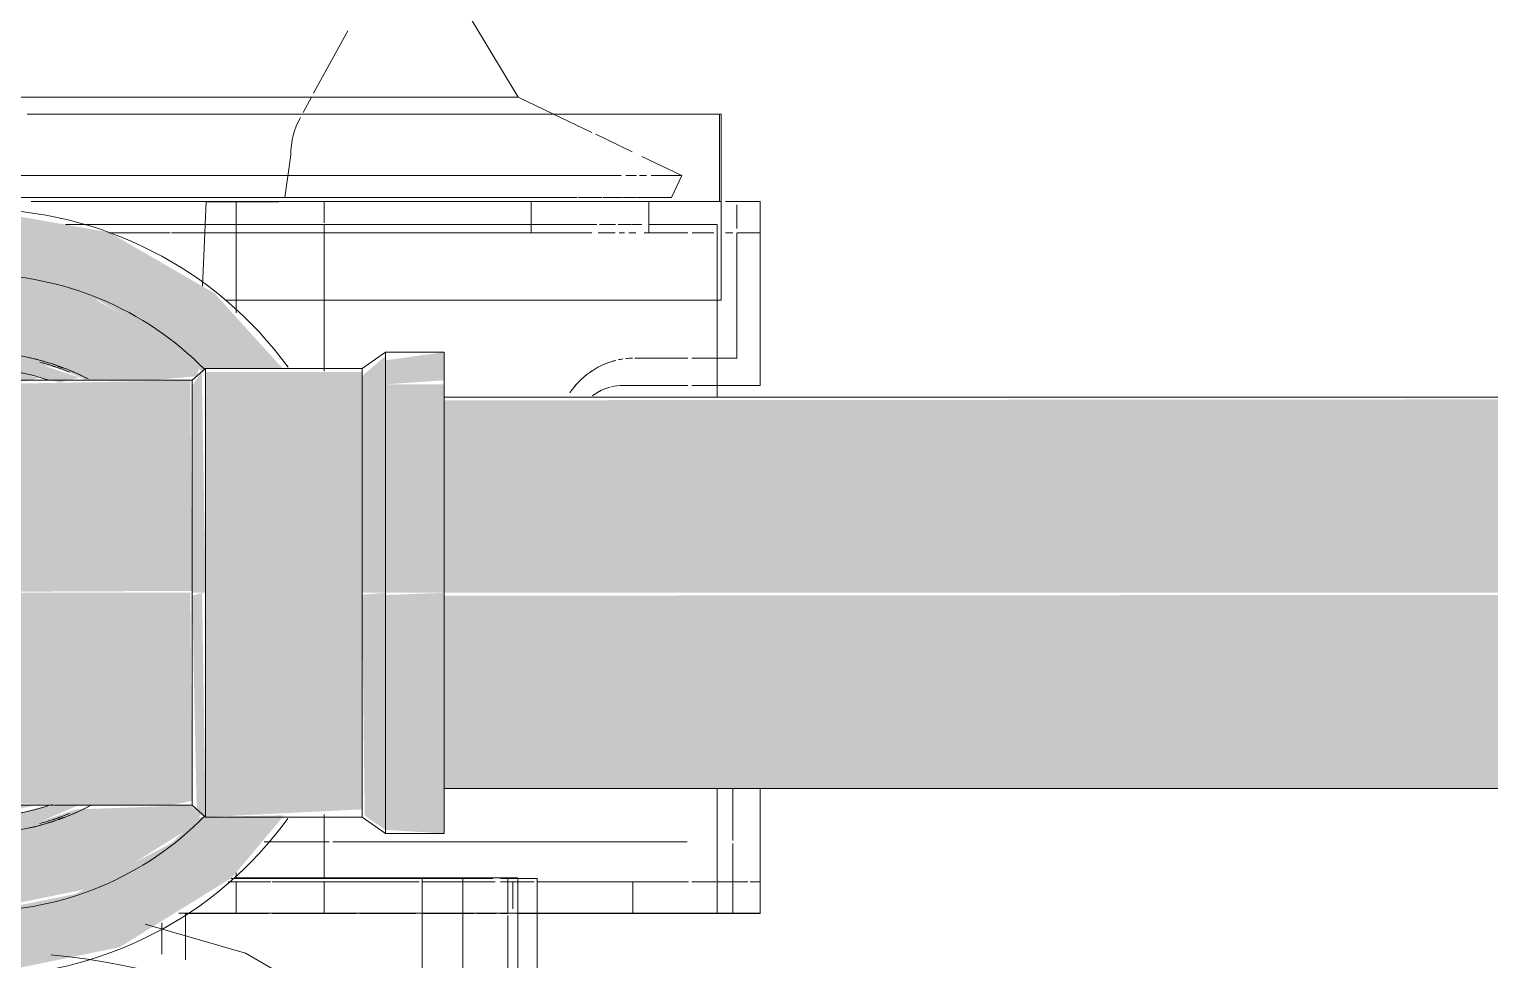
# Model space of a CAD drawing. Header units: metres. Extents: x 147 to 427, y -16 to 162.
# Drawn here: x 149.5493 to 149.736, y 96.1951 to 96.314 of the extents above; entities that cross this region are included whole.
import ezdxf

# ---------------------------------------------------------------- set-up
doc = ezdxf.new("R2010")
doc.units = ezdxf.units.M
doc.layers.add('P-PIPE', color=7, linetype='Continuous', lineweight=5)
doc.layers.add('P-SANR-FIXT', color=7, linetype='Continuous', lineweight=5)

# ---------------------------------------------------------------- blocks, each defined once
blk = doc.blocks.new('Bomba Jacuzzi1 - 15B-T 1_1_2CV TRIF_220_380V _1 1_2CV_-V8-RESERVATÓRIOS TÉRREO')
at = {"layer": 'P-SANR-FIXT', "color": 7, "lineweight": 15, "true_color": 0xefefef}
for p, q in [((0.193312, -0.05785088487178825), (0.193312, 2.074700700539046e-16)), ((0.19, -0.006787279140264715), (0.19, -0.03299999999999957)), ((0.187056, -0.0244583997621877), (0.187056, -0.01119028572188834)), ((0.09638177354722938, -0.02350777796815307), (0.09381987297550762, -0.02350777796815307)), ((0.187056, -0.04311341076191472), (0.187056, -0.02480612943986336)), ((0.1791702238414846, -0.02868800184860179), (0.1859999999999999, -0.02898998229861059)), ((0.189947, -0.02916449999999947), (0.1870559999999993, -0.02903667363194388)), ((0.189947, -0.03301656249999935), (0.189947, -0.02916449999999947)), ((0.1035, -0.03237940042714486), (0.1035, -0.03758790972181499)), ((0.1035, -0.03237940042714342), (0.1035, -0.03758790972181468)), ((0.1757578826363478, -0.03299999999999943), (0.1774000000000004, -0.03299999999999943)), ((0.1860000000000002, -0.03299999999999945), (0.1774000000000004, -0.03299999999999945)), ((0.1870559999999996, -0.03299999999999943), (0.1899470000000003, -0.03299999999999943)), ((0.189947, -0.03301656249999936), (0.189947, -0.0384683523831487)), ((0.19, -0.04424999999999945), (0.19, -0.03299999999999945)), ((0.1035, -0.03759776236753194), (0.1035, -0.04878051525615482)), ((0.1035, -0.03759776236753162), (0.1035, -0.04878051525615461)), ((0.195947, -0.03999999999999948), (0.1904887173960799, -0.03923993414740361)), ((0.111679287827235, -0.04424999999999944), (0.1081839999999994, -0.04424999999999944)), ((0.1774000000000005, -0.04424999999999944), (0.1683207121727968, -0.04424999999999944)), ((0.1774000000000005, -0.04424999999999945), (0.1860000000000002, -0.04424999999999945)), ((0.187056, -0.0472499999999995), (0.187056, -0.04345727160070653)), ((0.19, -0.04424999999999944), (0.1872843440200845, -0.04424999999999944)), ((0.19, -0.04424999999999971), (0.19, -0.07654695548751668)), ((0.19, -0.07654695548751674), (0.19, -0.04424999999999971)), ((0.187056, -0.06681599253092776), (0.187056, -0.0472499999999995)), ((0.1035, -0.04879036790187175), (0.1035, -0.05626244449517959)), ((0.1035, -0.04879036790187155), (0.1035, -0.05626244449517945)), ((0.0990560000000001, -0.05679999999999957), (0.08090784562282818, -0.05679999999999957)), ((0.1035, -0.05626902782257497), (0.1035, -0.06199999999999965)), ((0.1035, -0.05626902782257483), (0.1035, -0.06199999999999958)), ((0.193312, -0.08028658580405398), (0.193312, -0.05785088487178825)), ((0.09905600000000002, -0.06375747385406358), (0.09905600000000002, -0.06233510092635776)), ((0.103056, -0.06233510092635736), (0.103056, -0.06401298142871656)), ((0.1035, -0.06199999999999965), (0.1035, -0.06374110441588385)), ((0.09905600000000002, -0.06644377219858456), (0.09905600000000002, -0.06404765688454316)), ((0.103056, -0.06404765688454275), (0.103056, -0.0661288266761363)), ((0.1035, -0.06374768774327924), (0.1035, -0.06583322548561109)), ((0.09905600000000002, -0.0677866539209912), (0.09905600000000002, -0.06695714464960532)), ((0.103056, -0.06695714464960491), (0.103056, -0.0677866539209908)), ((0.1035, -0.06682159082212885), (0.1035, -0.06772499999999959)), ((0.187056, -0.07483446411561062), (0.187056, -0.06682159082212952)), ((0.09902800000000002, -0.07146999999999981), (0.09902800000000002, -0.06889430646286204)), ((0.09905600000000014, -0.06772499999999959), (0.1035, -0.06772499999999959)), ((0.09905600000000002, -0.06889495375486498), (0.09905600000000002, -0.07146999999999983)), ((0.103056, -0.07111734185893957), (0.103056, -0.06898742404107511)), ((0.19, -0.07683985805350868), (0.19, -0.07897308886359611)), ((0.19, -0.07897308886359612), (0.19, -0.07683985805350872)), ((0.19, -0.07926821777747817), (0.19, -0.08114800532785303)), ((0.19, -0.08114800532785309), (0.19, -0.07926821777747818)), ((0.19, -0.08144514391259773), (0.19, -0.0829277196770812)), ((0.19, -0.08292771967708122), (0.19, -0.08144514391259777)), ((0.193312, -0.08221741240355071), (0.193312, -0.0808368324422795)), ((0.1665000000000001, -0.09073599999999916), (0.1665000000000001, -0.08249999999999949)), ((0.1665000000000001, -0.09073599999999915), (0.1665000000000001, -0.08249999999999945)), ((0.17, -0.08398099999999943), (0.17, -0.09073599999999932)), ((0.19, -0.08322628676222436), (0.19, -0.08419441012987317)), ((0.19, -0.08419441012987319), (0.19, -0.08322628676222439)), ((0.19, -0.08516287516520302), (0.19, -0.09479199999999986)), ((0.19, -0.09479199999999989), (0.19, -0.08516287516520303)), ((0.186, -0.09131863069730459), (0.186, -0.09407259980482949))]:
    blk.add_line(p, q, dxfattribs=at)
at = {"layer": 'P-SANR-FIXT', "color": 254, "lineweight": 15, "true_color": 0xd3d3d3}
for p, q in [((0.193312, -0.03078181289930999), (0.193312, 1.785238623597251e-16)), ((0.19048871739608, -0.07659579989073192), (0.19048871739608, -0.0002805628711999219)), ((0.19, -0.0765469554875169), (0.19, -0.006787279140264504)), ((0.187056, -0.06682159082212852), (0.187056, -0.01119028572188866)), ((0.09397003457816865, -0.03419984044532798), (0.09766716057630352, -0.02136440426772598)), ((0.193312, -0.08221741240355074), (0.193312, -0.03078181289930999)), ((0.1036, -0.06899999999999967), (0.1036, -0.03301832598332339)), ((0.07660760340084614, -0.06427497324175813), (0.09396924395872303, -0.0342020127350555)), ((0.108184, -0.04491403440339053), (0.108184, -0.0366026666294171)), ((0.108184, -0.04491403440339085), (0.108184, -0.0366026666294174)), ((0.2038260919233477, -0.04291029947048226), (0.2118003561001532, -0.04726891260466683)), ((0.108184, -0.09067438060126382), (0.108184, -0.04536799999999949)), ((0.108184, -0.09067438060126382), (0.108184, -0.04536799999999977)), ((0.1035, -0.05553253618264823), (0.1035, -0.0619999999999997)), ((0.07790562436327063, -0.0619999999999997), (0.09905600000000014, -0.0619999999999997)), ((0.1035, -0.0619999999999997), (0.09905600000000014, -0.0619999999999997)), ((0.1035, -0.06682159082212882), (0.1035, -0.07146999999999966)), ((0.187056, -0.07913301540384857), (0.187056, -0.06682159082212852)), ((0.09905600000009525, -0.06900000000015649), (0.1036000000000945, -0.06900000000015649)), ((0.1870559999999995, -0.0707145816875006), (0.19, -0.0707145816875006)), ((0.06895768093876672, -0.07146999999999966), (0.09905600000000013, -0.07146999999999966)), ((0.09905600000000002, -0.08369963825267952), (0.09905600000000002, -0.0714699999999992)), ((0.1035, -0.07146999999999966), (0.09905600000000013, -0.07146999999999966)), ((0.09905600000000002, -0.0720112049235048), (0.09905600000000002, -0.09449999999999967)), ((0.103056, -0.0714699999999992), (0.103056, -0.08369963825267952)), ((0.1988258437275064, -0.07846393615366565), (0.2011700000000931, -0.07355949240015984)), ((0.20117, -0.07654695548751655), (0.20117, -0.07326661626256777)), ((0.20117, -0.0848642184391454), (0.20117, -0.07654695548751655)), ((0.19, -0.0768479507755669), (0.19, -0.0789730888635958)), ((0.19048871739608, -0.07979856860284476), (0.19048871739608, -0.07677364354495189)), ((0.187056, -0.08108558649565119), (0.187056, -0.07964005606697568)), ((0.19, -0.07928636311609757), (0.19, -0.08114800532785342)), ((0.19048871739608, -0.08237286733871463), (0.19048871739608, -0.0799199794969979)), ((0.1963482225452755, -0.08364761519113009), (0.1985824861564875, -0.07897308886375243)), ((0.187056, -0.08308153336793789), (0.187056, -0.08183940065762921)), ((0.19, -0.08147618540598668), (0.19, -0.08292771967708111)), ((0.09905600000000002, -0.09450000000000015), (0.09905600000000002, -0.08369963825267952)), ((0.09905600000000002, -0.08369963825267952), (0.103056, -0.08369963825267952)), ((0.103056, -0.08369963825267952), (0.103056, -0.09085087286037703)), ((0.187056, -0.08475203711634158), (0.187056, -0.08359567183456011)), ((0.19, -0.08327621310316581), (0.19, -0.08419441012987335)), ((0.19048871739608, -0.08416152724917063), (0.19048871739608, -0.08245717073905323)), ((0.193312, -0.08420490329095244), (0.193312, -0.08283599002303679)), ((0.1870560000000002, -0.08577184031214673), (0.19, -0.08577184031214673)), ((0.187056, -0.09444295067459776), (0.187056, -0.08584065742637088)), ((0.19, -0.09407259980482928), (0.19, -0.08516287516520271)), ((0.19048871739608, -0.08525652148082838), (0.19048871739608, -0.0842125548902366)), ((0.19048871739608, -0.0886505675346927), (0.19048871739608, -0.08528008312652863)), ((0.193312, -0.08544666247607384), (0.193312, -0.08458821727517181)), ((0.1933120000000941, -0.09000000000015605), (0.1957667278276702, -0.08486421843930297)), ((0.20117, -0.09479199999999968), (0.20117, -0.0848642184391454)), ((0.193312, -0.0899999999999997), (0.193312, -0.08604433826684955)), ((0.1904887173961742, -0.08865056753485033), (0.1933120000000941, -0.09000000000015605)), ((0.103056, -0.09127999058431761), (0.103056, -0.09435363593565128)), ((0.1665, -0.09127999058431646), (0.1665, -0.09450000000000008)), ((0.09902800000000002, -0.09450000000000014), (0.09902800000000002, -0.0964391171349997)), ((0.1665, -0.09450000000000008), (0.1665, -0.09999999999999948)), ((0.17, -0.09699999999999945), (0.17, -0.09450000000000022)), ((0.19, -0.094953276888535), (0.19, -0.09407259980482889)), ((0.20117, -0.09499999999999967), (0.20117, -0.09479199999999971)), ((0.09905600000000002, -0.0999999999999995), (0.09905600000000002, -0.09643911713499927)), ((0.103056, -0.09643911713499927), (0.103056, -0.09842124705289794)), ((0.107957832894933, -0.09649999999999946), (0.1030560000000007, -0.09649999999999946)), ((0.1150000000000213, -0.09649999999999946), (0.1083629360030795, -0.09649999999999946)), ((0.1859714285714286, -0.09699999999999945), (0.17, -0.09699999999999945)), ((0.186, -0.0965208057178035), (0.186, -0.09557632272531037)), ((0.186, -0.0990330779812126), (0.186, -0.09702127659574397)), ((0.19, -0.09557632272531037), (0.19, -0.0990330779812126)), ((0.103056, -0.09870594066676337), (0.103056, -0.0999999999999995)), ((0.09902800000000002, -0.09999999999999948), (0.1150000000000216, -0.09999999999999948)), ((0.09905600000000002, -0.0999999999999995), (0.103056, -0.0999999999999995)), ((0.1665, -0.09999999999999948), (0.19, -0.09999999999999948)), ((0.19, -0.09999999999999948), (0.19, -0.09903307798121329))]:
    blk.add_line(p, q, dxfattribs=at)
at = {"layer": 'P-SANR-FIXT', "color": 254, "lineweight": 15, "true_color": 0xe9e9e9}
for p, q in [((0.203312, -0.01347644926422985), (0.203312, 2.379059794325298e-16)), ((0.19, -0.006787279140264847), (0.19, -0.07654695548751655)), ((0.19, -0.07654695548751672), (0.19, -0.006787279140264715)), ((0.19, -0.01236329396386111), (0.19, -0.006788710531424267)), ((0.20117, -0.02736609214856388), (0.20117, -0.006283051487931198)), ((0.187056, -0.01118805858353264), (0.187056, -0.02450403248063366)), ((0.19, -0.0764959149721657), (0.19, -0.01236329396386114)), ((0.203312, -0.0264350061409154), (0.203312, -0.01367185761901157)), ((0.0978402083417565, -0.02350777796815307), (0.09638177354722938, -0.02350777796815307)), ((0.187056, -0.0248506366348159), (0.187056, -0.04303833509159707)), ((0.0931151000000948, -0.02652500000015748), (0.09573103247285127, -0.02652500000015748)), ((0.20117, -0.06478713120802426), (0.20117, -0.02740754221660856)), ((0.203312, -0.03831578554131668), (0.203312, -0.02686876797817657)), ((0.1870559999999993, -0.02903667363194389), (0.189947, -0.02916449999999948)), ((0.189947, -0.02916449999999948), (0.189947, -0.03301656249999936)), ((0.1774, -0.03162159288927972), (0.1774, -0.04724999999999987)), ((0.1035, -0.03237940042714389), (0.1035, -0.03758790972181506)), ((0.1035, -0.03237940042714342), (0.1035, -0.03758790972181468)), ((0.1036000000000001, -0.03299999999999943), (0.1042397064390503, -0.03299999999999943)), ((0.1774000000000004, -0.03299999999999945), (0.1757578826363478, -0.03299999999999945)), ((0.19, -0.03299999999999945), (0.1870559999999996, -0.03299999999999945)), ((0.1035, -0.03759776236753201), (0.1035, -0.04878051525615488)), ((0.1035, -0.03759776236753162), (0.1035, -0.04878051525615461)), ((0.203312, -0.04840587199158566), (0.203312, -0.03837768055652832)), ((0.1904887173960799, -0.03923993414740362), (0.195947, -0.03999999999999949)), ((0.2033120000000005, -0.04262930453984059), (0.2013689602312542, -0.04156726816024159)), ((0.1081839999999994, -0.04424999999999944), (0.1035999999999991, -0.04424999999999944)), ((0.1081839999999994, -0.04424999999999945), (0.111679287827235, -0.04424999999999945)), ((0.1683207121727968, -0.04424999999999945), (0.1774000000000005, -0.04424999999999945)), ((0.187056, -0.04337848578868428), (0.187056, -0.06717737475632575)), ((0.1872843440200844, -0.04424999999999945), (0.19, -0.04424999999999945)), ((0.1774, -0.04766863833690796), (0.1774, -0.0764959149721657)), ((0.1035, -0.04879036790187181), (0.1035, -0.05626244449517964)), ((0.1035, -0.04879036790187155), (0.1035, -0.05626244449517945)), ((0.203312, -0.06108750933967375), (0.203312, -0.04884552223080402)), ((0.1035, -0.05626902782257483), (0.1035, -0.06199999999999958)), ((0.1035, -0.06199999999999965), (0.1035, -0.06374110441588385)), ((0.1035, -0.06199999999999958), (0.1035, -0.0637411044158838)), ((0.1035, -0.06374768774327924), (0.1035, -0.06583322548561109)), ((0.1035, -0.06374768774327919), (0.1035, -0.06583322548561107)), ((0.1035, -0.06682159082212885), (0.1035, -0.06772499999999959)), ((0.187056, -0.06718430980353182), (0.187056, -0.07309828458152247)), ((0.07304052671468676, -0.06772499999999959), (0.09878500888991651, -0.06772499999999959)), ((0.09902800000000002, -0.06889430646286207), (0.09902800000000002, -0.07146999999999981)), ((0.1035, -0.06772499999999959), (0.09905600000000013, -0.06772499999999959)), ((0.09961802140681011, -0.06838664109389055), (0.103056, -0.06838664109389055)), ((0.103056, -0.0677866539209908), (0.103056, -0.06838664109389059)), ((0.103056, -0.06838664109389055), (0.103056, -0.06898742404107436)), ((0.09905600000000002, -0.06919262795413282), (0.09905600000000002, -0.0720112049235048)), ((0.09902800000000002, -0.09450000000000013), (0.09902800000000002, -0.07146999999999981)), ((0.09905600000000002, -0.07146999999999983), (0.09905600000000002, -0.09450000000000015)), ((0.103056, -0.09085087286037709), (0.103056, -0.07146999999999985)), ((0.186, -0.07849730992859896), (0.186, -0.07249429790308855)), ((0.187056, -0.0790237475428068), (0.187056, -0.07483446411561062)), ((0.1774, -0.07684868504107976), (0.1774, -0.07859201798088991)), ((0.19, -0.07897308886359611), (0.19, -0.07683985805350871)), ((0.19, -0.07684795077556641), (0.19, -0.07897308886359537)), ((0.19, -0.07896588260215079), (0.19, -0.07684868504107983)), ((0.1774, -0.07972462649663827), (0.1774, -0.0811861910919691)), ((0.186, -0.08144514391259783), (0.186, -0.07926821777747825)), ((0.187056, -0.08108558649565105), (0.187056, -0.07964005606697563)), ((0.19, -0.08114800532785307), (0.19, -0.07926821777747818)), ((0.19, -0.07928636311609716), (0.19, -0.08114800532785303)), ((0.19, -0.08115099244259782), (0.19, -0.0792864911353955)), ((0.1774, -0.08189263930685176), (0.1774, -0.08289146375357219)), ((0.186, -0.08266084458774006), (0.186, -0.08195268773674994)), ((0.187056, -0.08308153336793773), (0.187056, -0.08183940065762904)), ((0.19, -0.08292771967708122), (0.19, -0.08144514391259777)), ((0.19, -0.08293771713906394), (0.19, -0.08147281628265766)), ((0.19, -0.0814761854059863), (0.19, -0.08292771967708079)), ((0.1665000000000001, -0.08249999999999946), (0.1665000000000001, -0.09073599999999916)), ((0.17, -0.09073599999999933), (0.17, -0.08398099999999944)), ((0.1774, -0.08326626054746182), (0.1774, -0.08430079112551644)), ((0.186, -0.08409123779824115), (0.186, -0.08322628676222439)), ((0.187056, -0.08475203711634142), (0.187056, -0.08359567183455993)), ((0.19, -0.08419441012987318), (0.19, -0.08322628676222438)), ((0.19, -0.08421656766600817), (0.19, -0.08326626054746186)), ((0.19, -0.08327621310316549), (0.19, -0.08419441012987307)), ((0.193312, -0.08420490329095244), (0.193312, -0.08283599002303677)), ((0.1774, -0.08516287516520314), (0.1774, -0.08764424577416495)), ((0.186, -0.08577184031214673), (0.186, -0.08516287516520299)), ((0.186, -0.08764424577416477), (0.186, -0.08577184031214673)), ((0.186, -0.08577184031214673), (0.1870560000000002, -0.08577184031214673)), ((0.187056, -0.09090065013986885), (0.187056, -0.08584065742637073)), ((0.19, -0.09479199999999988), (0.19, -0.08516287516520303)), ((0.193312, -0.08544666247607383), (0.193312, -0.0845882172751718)), ((0.186, -0.09073599999999929), (0.186, -0.08768564059694739)), ((0.193312, -0.08863269777109843), (0.193312, -0.08604433826684953)), ((0.1774, -0.08802275752490839), (0.1774, -0.09073599999999947)), ((0.103056, -0.09435363593565131), (0.103056, -0.09127999058431766)), ((0.1665, -0.09450000000000007), (0.1665, -0.09127999058431643)), ((0.1665, -0.09450000000000007), (0.1665, -0.09127999058431642)), ((0.17, -0.09127999058431659), (0.17, -0.09450000000000021)), ((0.09902800000000002, -0.09999999999999945), (0.09902800000000002, -0.0964999999999995)), ((0.09902800000000002, -0.09999999999999946), (0.09902800000000002, -0.09649999999999945)), ((0.09905599999999987, -0.09649999999999945), (0.1030560000000007, -0.09649999999999945)), ((0.186, -0.09702127659574396), (0.186, -0.0999999999999995)), ((0.1865509255802689, -0.09699999999999943), (0.1895716144611314, -0.09699999999999943)), ((0.19, -0.09699999999999935), (0.19, -0.09999999999999945)), ((0.19, -0.0999999999999995), (0.19, -0.0969999999999994)), ((0.19, -0.09699999999999943), (0.19, -0.09999999999999946)), ((0.1030560000000007, -0.09999999999999945), (0.09905599999999987, -0.09999999999999945)), ((0.1030560000000007, -0.09999999999999946), (0.09905599999999987, -0.09999999999999946)), ((0.19, -0.09999999999999946), (0.1860000000000002, -0.09999999999999946))]:
    blk.add_line(p, q, dxfattribs=at)
at = {"layer": 'P-SANR-FIXT', "color": 9, "lineweight": 15, "true_color": 0xc0c0c0}
for p, q in [((0.203312, -0.06907799999999967), (0.203312, 2.156888001536572e-16)), ((0.19, -0.0135414073013854), (0.19, -0.006787279140264993)), ((0.20117, -0.00628305148793191), (0.20117, -0.0765469554875169)), ((0.19, -0.01354140730138602), (0.19, -0.0768398580535087)), ((0.09905600000000002, -0.0256672191946109), (0.09905600000000002, -0.09449999999999967)), ((0.1774, -0.0768398580535087), (0.1774, -0.0316215928892787)), ((0.203312000000094, -0.06907800000015743), (0.2196250000000941, -0.05925000000015654)), ((0.09905600000000014, -0.0619999999999997), (0.07790562436327063, -0.0619999999999997)), ((0.07172806732953109, -0.06900000000015649), (0.09905600000009525, -0.06900000000015649)), ((0.2011700000000931, -0.07355949240015984), (0.203312000000094, -0.06907800000015743)), ((0.09905600000000013, -0.07146999999999966), (0.06895768093876671, -0.07146999999999966)), ((0.20117, -0.08486421843914563), (0.20117, -0.0765469554875169)), ((0.1774, -0.07683985805350878), (0.1774, -0.0851628751652026)), ((0.19, -0.0851628751652026), (0.19, -0.07683985805350871)), ((0.1774, -0.09407259980482897), (0.1774, -0.08516287516520257)), ((0.19, -0.08516287516520257), (0.19, -0.09407259980482897)), ((0.20117, -0.08486421843914564), (0.20117, -0.0947919999999997)), ((0.09905600000000002, -0.09643911713499927), (0.09905600000000002, -0.09450000000000015)), ((0.09905600000009417, -0.0945000000001572), (0.1150000000001157, -0.0945000000001572)), ((0.103056, -0.09450000000000015), (0.103056, -0.09643911713499927)), ((0.1650000000001043, -0.09450000000015828), (0.1870560000000947, -0.0945000000001572)), ((0.1665, -0.09450000000000008), (0.1665, -0.09999999999999948)), ((0.1774, -0.09407259980482897), (0.1774, -0.09499999999999954)), ((0.177400000000094, -0.09500000000015817), (0.1900000000000943, -0.09500000000015708)), ((0.19, -0.0947919999999997), (0.19, -0.09407259980482928)), ((0.19, -0.0947919999999997), (0.19, -0.09499999999999967)), ((0.19, -0.09479199999999965), (0.20117, -0.09479199999999965)), ((0.1900000000000943, -0.09500000000015708), (0.2011700000000942, -0.09500000000015708)), ((0.20117, -0.09499999999999967), (0.20117, -0.09479199999999964)), ((0.09902800000000002, -0.0964391171349997), (0.09902800000000002, -0.09999999999999946)), ((0.19, -0.09999999999999948), (0.19, -0.0955763227253104)), ((0.09902800000000002, -0.09999999999999946), (0.1150000000000216, -0.09999999999999946)), ((0.1665, -0.09999999999999948), (0.19, -0.09999999999999948))]:
    blk.add_line(p, q, dxfattribs=at)
at = {"layer": 'P-SANR-FIXT', "color": 254, "lineweight": 15, "true_color": 0xe0e0e0}
for p, q in [((0.203312, -0.0264608780149357), (0.203312, 2.285785859776367e-16)), ((0.203312, -0.01356069846053529), (0.203312, 2.484619597875562e-16)), ((0.19048871739608, -0.07659579989073187), (0.19048871739608, -0.0002805628711998916)), ((0.19, -0.006831471923802366), (0.19, -0.07071458168750061)), ((0.187056, -0.01118805858353311), (0.187056, -0.07857968103778488)), ((0.203312, -0.0264608780149357), (0.203312, -0.01375662145937104)), ((0.186, -0.02457206311627846), (0.186, -0.01676622045706062)), ((0.186, -0.04751168480439814), (0.186, -0.02485031015229088)), ((0.09573103247285127, -0.02652500000015748), (0.09905600000009525, -0.02652500000015748)), ((0.203312, -0.04833414797497304), (0.203312, -0.02682342847622554)), ((0.203312, -0.04833414797497304), (0.203312, -0.02682342847622554)), ((0.1035, -0.03237940042714389), (0.1035, -0.03758790972181506)), ((0.1042397064390503, -0.03299999999999945), (0.1036000000000001, -0.03299999999999945)), ((0.1036, -0.0487903679018715), (0.1036, -0.03301832598332348)), ((0.1035, -0.03759776236753201), (0.1035, -0.04878051525615488)), ((0.2013689602312542, -0.04156726816024162), (0.2033120000000005, -0.04262930453984061)), ((0.2118003561001532, -0.04726891260466681), (0.2038260919233477, -0.04291029947048224)), ((0.1035999999999991, -0.04424999999999945), (0.1081839999999994, -0.04424999999999945)), ((0.186, -0.06709854610948575), (0.186, -0.04774691649688251)), ((0.1035, -0.04879036790187181), (0.1035, -0.05553253618264823)), ((0.1036, -0.06704794319266524), (0.1036, -0.0487903679018715)), ((0.203312, -0.06182169567077971), (0.203312, -0.04906621714241949)), ((0.1035, -0.05626244449517964), (0.1035, -0.0619999999999997)), ((0.203312, -0.06907799999999967), (0.203312, -0.06108750933967375)), ((0.09905600000000014, -0.0619999999999997), (0.1035, -0.0619999999999997)), ((0.1035, -0.06199999999999958), (0.1035, -0.0637411044158838)), ((0.1035, -0.06374768774327919), (0.1035, -0.06583322548561107)), ((0.20117, -0.07326661626256777), (0.20117, -0.06478713120802426)), ((0.1035, -0.06682159082212882), (0.1035, -0.07146999999999966)), ((0.09878500888991651, -0.06772499999999959), (0.07304052671468675, -0.06772499999999959)), ((0.09905600000000002, -0.0714699999999992), (0.09905600000000002, -0.06889495375486424)), ((0.103056, -0.06898742404107436), (0.103056, -0.07111734185893785)), ((0.1036, -0.06899999999999967), (0.1036, -0.06808681991827903)), ((0.186, -0.07071458168750101), (0.186, -0.06727055886863928)), ((0.186, -0.07249429790308855), (0.186, -0.0707145816875006)), ((0.186, -0.0707145816875006), (0.1870559999999995, -0.0707145816875006)), ((0.19, -0.0707145816875006), (0.19, -0.07654695548751628)), ((0.09902800000000002, -0.07146999999999981), (0.09902800000000002, -0.09450000000000014)), ((0.09905600000000013, -0.07146999999999966), (0.1035, -0.07146999999999966)), ((0.187056, -0.07309828458152247), (0.187056, -0.07857968103778416)), ((0.19, -0.07683985805350829), (0.19, -0.07897308886359576)), ((0.19048871739608, -0.07979856860284501), (0.19048871739608, -0.07677364354495188)), ((0.187056, -0.07946627556984558), (0.187056, -0.08148347107019767)), ((0.187056, -0.0794662755698463), (0.187056, -0.08148347107019838)), ((0.19, -0.07926821777747785), (0.19, -0.08114800532785281)), ((0.19048871739608, -0.0823728673387151), (0.19048871739608, -0.07991997949699817)), ((0.19, -0.08144514391259752), (0.19, -0.08292771967708104)), ((0.1665000000000001, -0.0824999999999995), (0.1665000000000001, -0.09073599999999918)), ((0.187056, -0.08249660315084273), (0.187056, -0.0835232458798961)), ((0.187056, -0.08249660315084337), (0.187056, -0.08352324587989671)), ((0.187056, -0.08394332658735469), (0.187056, -0.0848763508879439)), ((0.187056, -0.08394332658735525), (0.187056, -0.08487635088794444)), ((0.19, -0.08322628676222421), (0.19, -0.08419441012987304)), ((0.19048871739608, -0.08416152724917117), (0.19048871739608, -0.08245717073905372)), ((0.187056, -0.08573769156777877), (0.187056, -0.09073599999999964)), ((0.187056, -0.08573769156777925), (0.187056, -0.09073599999999964)), ((0.19, -0.08516287516520248), (0.19, -0.09479199999999968)), ((0.19, -0.08516287516520293), (0.19, -0.08577184031214673)), ((0.19, -0.09407160286886058), (0.19, -0.08516287516520314)), ((0.19, -0.08577184031214673), (0.19, -0.09479199999999986)), ((0.19048871739608, -0.08525652148082895), (0.19048871739608, -0.08421255489023716)), ((0.19048871739608, -0.0873037662170977), (0.19048871739608, -0.08528008312652921)), ((0.1665, -0.09127999058431643), (0.1665, -0.09450000000000008)), ((0.17, -0.09450000000000022), (0.17, -0.09127999058431661)), ((0.186, -0.09407259980482945), (0.186, -0.09131863069730452)), ((0.187056, -0.09444295067459776), (0.187056, -0.09127999058431657)), ((0.1774, -0.09163331343565606), (0.1774, -0.09407160286886058)), ((0.09902800000000002, -0.0964999999999995), (0.09902800000000002, -0.09450000000000013)), ((0.09905600000000002, -0.09450000000000015), (0.09905600000000002, -0.09999999999999948)), ((0.103056, -0.09842124705289816), (0.103056, -0.09450000000000018)), ((0.1665, -0.09999999999999946), (0.1665, -0.09450000000000007)), ((0.1665, -0.09999999999999946), (0.1665, -0.09450000000000007)), ((0.17, -0.09450000000000021), (0.17, -0.09699999999999943)), ((0.19, -0.0949532400081271), (0.19, -0.09407359189037437)), ((0.19, -0.09479199999999968), (0.19, -0.09499999999999965)), ((0.20117, -0.09479199999999968), (0.19, -0.09479199999999968)), ((0.09902800000000002, -0.09649999999999946), (0.09902800000000002, -0.09999999999999948)), ((0.1030560000000007, -0.09649999999999946), (0.09905599999999987, -0.09649999999999946)), ((0.1030560000000007, -0.09649999999999945), (0.107957832894933, -0.09649999999999945)), ((0.1083629360030794, -0.09649999999999945), (0.1150000000000213, -0.09649999999999945)), ((0.17, -0.09699999999999943), (0.1859714285714286, -0.09699999999999943)), ((0.186, -0.09557632272531043), (0.186, -0.09652080571780351)), ((0.1895716144611314, -0.09699999999999945), (0.1865509255802689, -0.09699999999999945)), ((0.19, -0.09557632272531037), (0.19, -0.09699999999999935)), ((0.19, -0.0969999999999994), (0.19, -0.09557632272531041)), ((0.19, -0.09903307798121329), (0.19, -0.09699999999999945)), ((0.103056, -0.0999999999999995), (0.103056, -0.09870594066676355)), ((0.1150000000000216, -0.09999999999999945), (0.1030560000000007, -0.09999999999999945)), ((0.1150000000000216, -0.09999999999999946), (0.1030560000000007, -0.09999999999999946)), ((0.19, -0.09999999999999946), (0.1665, -0.09999999999999946)), ((0.1860000000000002, -0.09999999999999946), (0.1665, -0.09999999999999946)), ((0.186, -0.0999999999999995), (0.186, -0.09939999999999896)), ((0.186, -0.0999999999999995), (0.19, -0.0999999999999995)), ((0.19, -0.0990330779812126), (0.19, -0.0999999999999995))]:
    blk.add_line(p, q, dxfattribs=at)
at = {"layer": 'P-SANR-FIXT', "color": 7, "lineweight": 15, "true_color": 0xf3f3f3}
for p, q in [((0.19, -0.02897912934802967), (0.19, -0.006787279140264699)), ((0.1859999999999999, -0.02898998229861058), (0.1791702238414846, -0.02868800184860178)), ((0.1859999999999999, -0.02898998229861059), (0.1870559999999993, -0.02903667363194389)), ((0.186, -0.02898998229861071), (0.186, -0.03299999999999957)), ((0.19, -0.03299999999999957), (0.19, -0.02926021358333232)), ((0.1035, -0.03237940042714486), (0.1035, -0.03758790972181499)), ((0.1035, -0.03237940042714518), (0.1035, -0.0375879097218153)), ((0.1774000000000004, -0.03299999999999943), (0.1860000000000002, -0.03299999999999943)), ((0.1870559999999996, -0.03299999999999945), (0.1860000000000002, -0.03299999999999945)), ((0.189947, -0.03846835238314868), (0.189947, -0.03301656249999935)), ((0.19, -0.03299999999999957), (0.19, -0.04424999999999971)), ((0.1035, -0.03759776236753194), (0.1035, -0.04878051525615482)), ((0.1035, -0.03759776236753223), (0.1035, -0.04878051525615503)), ((0.19, -0.04424999999999971), (0.19, -0.03917188024999951)), ((0.19, -0.03917188024999931), (0.19, -0.04424999999999944)), ((0.1860000000000002, -0.04424999999999944), (0.1774000000000005, -0.04424999999999944)), ((0.186, -0.04424999999999972), (0.186, -0.04536799999999992)), ((0.1860000000000002, -0.04424999999999945), (0.1870559999999996, -0.04424999999999945)), ((0.186, -0.045619602535602), (0.186, -0.04724999999999982)), ((0.186, -0.04748485908986541), (0.186, -0.06416004089774181)), ((0.1035, -0.04879036790187175), (0.1035, -0.05626244449517959)), ((0.1035, -0.04879036790187198), (0.1035, -0.05626244449517976)), ((0.08090784562282818, -0.05679999999999957), (0.0990560000000001, -0.05679999999999957)), ((0.1035, -0.05679999999999957), (0.0990560000000001, -0.05679999999999957)), ((0.09905600000000002, -0.06233510092635776), (0.09905600000000002, -0.05700226544163376)), ((0.103056, -0.05700226544163327), (0.103056, -0.06233510092635736)), ((0.1035, -0.05626902782257497), (0.1035, -0.06199999999999965)), ((0.09902800000000002, -0.06199999999999988), (0.09902800000000002, -0.06344669801478107)), ((0.09905600000000002, -0.06237592017289237), (0.09905600000000002, -0.06373964501996028)), ((0.09902800000000002, -0.06374768774327946), (0.09902800000000002, -0.06626815033450138)), ((0.09905600000000002, -0.06401831094259189), (0.09905600000000002, -0.0663256603787101)), ((0.186, -0.06435310231355311), (0.186, -0.06682159082212909)), ((0.09902800000000002, -0.06682159082212905), (0.09902800000000002, -0.0677249999999998)), ((0.09905600000000002, -0.06682159082212785), (0.09905600000000002, -0.06786561840901965)), ((0.186, -0.06700180454015497), (0.186, -0.07849730992859888)), ((0.103056, -0.06898742404107511), (0.103056, -0.06772499999999985)), ((0.186, -0.07926821777747818), (0.186, -0.08144514391259776)), ((0.186, -0.08195268773674992), (0.186, -0.08266084458774005)), ((0.186, -0.08322628676222438), (0.186, -0.08409123779824118)), ((0.186, -0.08516287516520303), (0.186, -0.08764424577416485)), ((0.186, -0.08768564059694747), (0.186, -0.09073599999999933))]:
    blk.add_line(p, q, dxfattribs=at)
at = {"layer": 'P-SANR-FIXT', "color": 7, "lineweight": 15, "true_color": 0xf6f6f6}
for p, q in [((0.186, -0.01673101616836931), (0.186, -0.02316977998102811)), ((0.09638177354722938, -0.02350777796815307), (0.0978402083417565, -0.02350777796815307)), ((0.186, -0.0237772022348061), (0.186, -0.02445839976218802)), ((0.186, -0.02473189896504159), (0.186, -0.02898998229861071)), ((0.09905600000000002, -0.03716048075260645), (0.09905600000000002, -0.02667203414029326)), ((0.1870559999999993, -0.02903667363194388), (0.1859999999999999, -0.02898998229861058)), ((0.103056, -0.03214262715433701), (0.103056, -0.03743159395229453)), ((0.1035, -0.03237940042714518), (0.1035, -0.0375879097218153)), ((0.186, -0.03299999999999957), (0.186, -0.03413924050632865)), ((0.1860000000000002, -0.03299999999999943), (0.1870559999999996, -0.03299999999999943)), ((0.19, -0.03871911036493599), (0.19, -0.03299999999999957)), ((0.19, -0.03299999999999943), (0.19, -0.03871911036493578)), ((0.186, -0.03424999999999971), (0.186, -0.04424999999999972)), ((0.09905600000000002, -0.04857494210526058), (0.09905600000000002, -0.03760712624423806)), ((0.103056, -0.0376071262442375), (0.103056, -0.04896156349109295)), ((0.1035, -0.03759776236753223), (0.1035, -0.04878051525615503)), ((0.1870559999999996, -0.04424999999999944), (0.1860000000000002, -0.04424999999999944)), ((0.09905600000000002, -0.05611947851227532), (0.09905600000000002, -0.0490140513121755)), ((0.103056, -0.04901405131217498), (0.103056, -0.05640042511008073)), ((0.1035, -0.04879036790187198), (0.1035, -0.05626244449517976)), ((0.09902800000000002, -0.05679999999999961), (0.09902800000000002, -0.06199999999999988)), ((0.0990560000000001, -0.05679999999999957), (0.1035, -0.05679999999999957)), ((0.09905600000000002, -0.05729119913506796), (0.09905600000000002, -0.06237592017289237)), ((0.09902800000000002, -0.06344669801478107), (0.09902800000000002, -0.06199999999999987)), ((0.09905600000000002, -0.0619999999999999), (0.09905600000000002, -0.06344854134645136)), ((0.103056, -0.06371187444225093), (0.103056, -0.06199999999999992)), ((0.09902800000000002, -0.06626815033450136), (0.09902800000000002, -0.06374768774327945)), ((0.09905600000000002, -0.06374768774327948), (0.09905600000000002, -0.0662687976265043)), ((0.103056, -0.06593197305748666), (0.103056, -0.06374768774327949)), ((0.09902800000000002, -0.0677249999999998), (0.09902800000000002, -0.06682159082212905)), ((0.09905600000000002, -0.06682159082212907), (0.09905600000000002, -0.06772499999999981)), ((0.103056, -0.06772499999999985), (0.103056, -0.06682159082212909))]:
    blk.add_line(p, q, dxfattribs=at)
at = {"layer": 'P-SANR-FIXT', "color": 7, "lineweight": 15, "true_color": 0xf8f8f8}
for p, q in [((0.09381987297550762, -0.02350777796815307), (0.09638177354722938, -0.02350777796815307)), ((0.09902800000000002, -0.02652500000000042), (0.09902800000000002, -0.03714729940535729)), ((0.09905600000000002, -0.02661814046417469), (0.09905600000000002, -0.03745909651053372)), ((0.09902800000000002, -0.03759776236753223), (0.09902800000000002, -0.04833990493969814)), ((0.09905600000000002, -0.03790476663987529), (0.09905600000000002, -0.04844107652277371)), ((0.09902800000000002, -0.04879036790187201), (0.09902800000000002, -0.05596803809407682)), ((0.09905600000000002, -0.04892612980252994), (0.09905600000000002, -0.0564531796451123)), ((0.09902800000000002, -0.06199999999999987), (0.09902800000000002, -0.05679999999999961)), ((0.09905600000000002, -0.05679999999999963), (0.09905600000000002, -0.0619999999999999)), ((0.103056, -0.06199999999999992), (0.103056, -0.05679999999999966))]:
    blk.add_line(p, q, dxfattribs=at)
at = {"layer": 'P-SANR-FIXT', "color": 7, "lineweight": 15, "true_color": 0xfafafa}
for p, q in [((0.09902800000000002, -0.03299999999999954), (0.09902800000000002, -0.02652500000000037)), ((0.09905600000000002, -0.02652500000000043), (0.09905600000000002, -0.03715005814615845)), ((0.09904000000000002, -0.03299999999999945), (0.09904000000000002, -0.03714848172284364)), ((0.1030559999999996, -0.03299999999999945), (0.09905599999999978, -0.03299999999999945)), ((0.103056, -0.03743159395229539), (0.103056, -0.03200689290821503)), ((0.09904000000000002, -0.03759776236753207), (0.09904000000000002, -0.04424999999999945)), ((0.09905600000000002, -0.03759776236753226), (0.09905600000000002, -0.04834266368049823)), ((0.103056, -0.04873676950917265), (0.103056, -0.03759776236753227)), ((0.09902800000000002, -0.04833990493969813), (0.09902800000000002, -0.04424999999999968)), ((0.09905599999999978, -0.04424999999999945), (0.1030559999999996, -0.04424999999999945)), ((0.09902800000000002, -0.05596803809407681), (0.09902800000000002, -0.048790367901872)), ((0.09905600000000002, -0.04879036790187204), (0.09905600000000002, -0.05596988142574715)), ((0.103056, -0.05623321452154667), (0.103056, -0.04879036790187205))]:
    blk.add_line(p, q, dxfattribs=at)
at = {"layer": 'P-SANR-FIXT', "color": 7, "lineweight": 15, "true_color": 0xfbfbfb}
for p, q in [((0.09902800000000002, -0.03714729940535728), (0.09902800000000002, -0.03299999999999954)), ((0.09904000000000002, -0.03714848172284362), (0.09904000000000002, -0.03299999999999943)), ((0.09905599999999978, -0.03299999999999943), (0.1030559999999996, -0.03299999999999943)), ((0.09902800000000002, -0.04424999999999968), (0.09902800000000002, -0.03759776236753221)), ((0.09904000000000002, -0.04424999999999944), (0.09904000000000002, -0.03759776236753205)), ((0.1030559999999996, -0.04424999999999944), (0.0990559999999998, -0.04424999999999944))]:
    blk.add_line(p, q, dxfattribs=at)
at = {"layer": 'P-SANR-FIXT', "color": 254, "lineweight": 15, "true_color": 0xe9e9e9}
for centre, radius, start, end in [((0.1959469999999957, -0.05000000000001169), 0.01000000000001223, 61.33964584763093, 89.99999999997542), ((0.1600000000000001, -0.08398099999999944), 0.009999999999999964, 42.28996588194819, 56.38662117593093), ((0.1600000000000001, -0.08398099999999944), 0.009999999999999945, 28.19331058796541, 42.28996588194815), ((0.16, -0.08249999999999946), 0.006500000000000024, 15.00000000000034, 37.46904521397365), ((0.1600000000000001, -0.08398099999999944), 0.009999999999999945, 14.09665529398268, 28.19331058796541), ((0.16, -0.08249999999999946), 0.006500000000000042, 3.669870786304051e-13, 13.68329193921759), ((0.1600000000000001, -0.08398099999999944), 0.009999999999999955, 8.929978650013048, 12.39513334448656), ((0.1600000000000001, -0.08398099999999944), 0.009999999999999936, 1.781246567751041, 6.530549908673087)]:
    blk.add_arc(centre, radius, start, end, dxfattribs=at)
at = {"layer": 'P-SANR-FIXT', "color": 7, "lineweight": 15, "true_color": 0xefefef}
for centre, radius, start, end in [((0.1959469999999957, -0.05000000000001168), 0.01000000000001217, 61.33964584763039, 89.99999999997503), ((0.1600000000000001, -0.08398099999999943), 0.00999999999999997, 14.0966552939831, 56.38662117593132), ((0.16, -0.08249999999999949), 0.006500000000000025, 29.99999999999998, 37.4690452139731), ((0.16, -0.08249999999999945), 0.00649999999999999, 14.99999999999994, 37.46904521397298), ((0.16, -0.08249999999999949), 0.00649999999999999, 15.00000000000002, 29.99999999999989), ((0.16, -0.08249999999999949), 0.006500000000000034, 0, 13.68329193921745), ((0.16, -0.08249999999999945), 0.006500000000000034, 0, 13.68329193921736), ((0.1600000000000001, -0.08398099999999943), 0.009999999999999945, 8.92997865001345, 12.39513334448685), ((0.1600000000000001, -0.08398099999999943), 0.009999999999999952, 1.781246567751363, 6.530549908673497)]:
    blk.add_arc(centre, radius, start, end, dxfattribs=at)
at = {"layer": 'P-SANR-FIXT', "color": 254, "lineweight": 15, "true_color": 0xe0e0e0}
for radius, start, end in [(0.006500000000000024, 15.00000000000049, 37.4690452139737), (0.006500000000000042, 4.89316104840541e-13, 13.68329193921773)]:
    blk.add_arc((0.16, -0.0824999999999995), radius, start, end, dxfattribs=at)
at = {"layer": 'P-SANR-FIXT', "color": 9, "lineweight": 15, "true_color": 0xc0c0c0}
blk.add_ellipse((-8.872786700619351e-06, 1.194313342431606e-16), major_axis=(1.853288258245072e-09, 0.09424203516568413), ratio=0.9999999532919074, start_param=1.570796346460093, end_param=4.612799701235703, dxfattribs=at)
blk = doc.blocks.new('Joelho 45_90 - Agua Fria_Soldavel - MEP - Tigre - Standard-V14-RESERVATÓRIOS TÉRREO')
at = {"layer": 'P-PIPE', "lineweight": 15, "true_color": 0x69503c}
h = blk.add_hatch(color=27, dxfattribs=at)
h.paths.add_polyline_path([(149.602317989554, 96.24195853299302), (149.602317989554, 96.2685888141594), (149.5948179895539, 96.26858757515383), (149.5948179895539, 96.24195853299302)])
h.paths.add_polyline_path([(149.5948179895539, 96.26858757515383), (149.602317989554, 96.2691080971133), (149.602317989554, 96.27270853299302), (149.5948179895539, 96.27166075215142), (149.594818730869, 96.2685888141594)])
for points in [[(149.514067989554, 96.241958532993), (149.5157936117461, 96.25175140691535), (149.5224593802729, 96.26221714227401), (149.5303615827301, 96.26758557880382), (149.5377390373467, 96.27017258153127), (149.5501331551962, 96.26963230791618), (149.5531500493134, 96.26883794961674), (149.5557037363668, 96.26945853299301), (149.5473797926947, 96.27224161733321), (149.5362475134264, 96.27183008287452), (149.5264663894739, 96.26785369081539), (149.518425697179, 96.26044943286884), (149.5135534895539, 96.25095317581399), (149.512197989554, 96.24195853299302), (149.5135534895539, 96.241958532993)], [(149.591817989554, 96.24195853299302), (149.5948179895539, 96.24195853299302), (149.5948179895539, 96.2722410127698), (149.591817989554, 96.26963230791621), (149.591817989554, 96.24514200724778)], [(149.514475921161, 96.241958532993), (149.515567989554, 96.241958532993), (149.5172325618948, 96.25077068086642), (149.5205674052449, 96.25730853299302), (149.5250403200243, 96.2623230336529), (149.530917019049, 96.26620594978266), (149.5373935714467, 96.26843331837213), (149.5491884656815, 96.26903206631935), (149.5505526849725, 96.26945853299301), (149.5479411641892, 96.26992088900695), (149.540525998547, 96.27031995190227), (149.5332602134695, 96.26878623096837), (149.5266389602024, 96.26542424675232), (149.5211370905921, 96.26049390081174), (149.5170602847877, 96.25424092255072), (149.51475563354, 96.24718170762822), (149.5144733423116, 96.241958532993)], [(149.5157619100331, 96.241958532993), (149.5701179895539, 96.24220853299303), (149.5698678681725, 96.26910841161153), (149.5381960868141, 96.26851321320349), (149.5342477381429, 96.26758557880382), (149.5291429895539, 96.26547112270578), (149.5222683596458, 96.25952525992639), (149.5185698438967, 96.25399916521222), (149.5164198438967, 96.24842900912056), (149.515567989554, 96.24195853299308)], [(149.5702179895539, 96.24195853299302), (149.5718179895539, 96.24195853299302), (149.571333273786, 96.27018084260936), (149.5701179895539, 96.26843331759851), (149.5701179895539, 96.24195853299302)], [(149.5479376166113, 96.21167540778353), (149.5495831647253, 96.2122311529037), (149.5559804895539, 96.2149842675109), (149.550975240928, 96.21463356140066), (149.5476898642408, 96.2137432363953), (149.5353028239118, 96.21428475806985), (149.5267000501343, 96.21844594328029), (149.5207672237049, 96.2235469502626), (149.5150442146308, 96.2345433673508), (149.5135534895539, 96.241958532993), (149.512017989554, 96.24167487979778), (149.5144733423116, 96.23031490524079), (149.5201639831753, 96.22135265957692), (149.5287718347429, 96.21480853299302), (149.5377390373467, 96.21167605321627), (149.5476898642408, 96.21167540778353)], [(149.5671763893161, 96.21480853299302), (149.5701179895539, 96.21537155309684), (149.569867989554, 96.24195853299302), (149.515567989554, 96.241958532993), (149.5172325618965, 96.23314638511553), (149.5202874680287, 96.2269733542759), (149.5249123269226, 96.22169224489434), (149.5306773573353, 96.21781038733559), (149.5379061121216, 96.21544202867508), (149.5510820823542, 96.21492579180982), (149.566533688158, 96.2148085692977)], [(149.5718179895539, 96.21330853299304), (149.5713679895539, 96.24195853299302), (149.5701179895539, 96.24158532791226), (149.5706765754393, 96.21431566309398), (149.5713336729281, 96.21373587119216)], [(149.5948179895539, 96.21167605321627), (149.5948179895539, 96.24195853299302), (149.591817989554, 96.2417186191581), (149.5921669635203, 96.21350277202424), (149.593975886216, 96.21225631383464)], [(149.602317989554, 96.21120853299303), (149.602317989554, 96.24195853299302), (149.5948179895539, 96.24168263208287), (149.5948179895539, 96.21167605321627), (149.599517989554, 96.21138307387638)], [(149.5427179895539, 96.21480853299302), (149.5419871242963, 96.21510984899821), (149.5426282119464, 96.2148203524393)]]:
    blk.add_hatch(color=27, dxfattribs=at).paths.add_polyline_path(points)
h = blk.add_hatch(color=27, dxfattribs=at)
h.paths.add_polyline_path([(149.5856282890244, 96.24195853299302), (149.591817989554, 96.24195950234433), (149.591817989554, 96.27017382959076), (149.5718179895539, 96.27017382959076), (149.5718179895539, 96.24195853299302)])
h.paths.add_polyline_path([(149.5880859895539, 96.26677135851142), (149.5880859895539, 96.26677016081146), (149.5856282890244, 96.26677016081146)])
h = blk.add_hatch(color=27, dxfattribs=at)
h.paths.add_polyline_path([(149.5427179895539, 96.21330853299304), (149.5506637342386, 96.21491463632826), (149.5404292672683, 96.21510984899821), (149.5342477379465, 96.21633148726362), (149.527367989554, 96.21980794868395), (149.5223534888941, 96.22428086346338), (149.5185698438967, 96.22991790077384), (149.5162826501905, 96.23653014652378), (149.515567989554, 96.241958532993), (149.514067989554, 96.241958532993), (149.5158902915786, 96.23250075690851), (149.5192522757947, 96.22587950364145), (149.5242134096245, 96.22035400965285), (149.5303615825337, 96.21633148726362), (149.5374983624966, 96.2139957099316), (149.541392494313, 96.21348303775204)])
h.paths.add_polyline_path([(149.5518357118591, 96.21498998013035), (149.5508428068143, 96.21515109848544), (149.5516417725813, 96.2149971489225)])
h = blk.add_hatch(color=27, dxfattribs=at)
h.paths.add_polyline_path([(149.5718179895539, 96.21330853299304), (149.591817989554, 96.21428475806985), (149.591817989554, 96.24195756364173), (149.5718179895539, 96.24195853299302), (149.5718179895539, 96.2137432363953)])
h.paths.add_polyline_path([(149.5861428914257, 96.21714570747463), (149.5861425591123, 96.2171469051746), (149.5880859895539, 96.2171469051746)])
at = {"layer": 'P-PIPE', "color": 4, "lineweight": 15, "true_color": 0x00ffff}
for p, q in [((149.5948179895539, 96.27270853299302), (149.591817989554, 96.27060853299302)), ((149.602317989554, 96.27270853299302), (149.5948179895539, 96.27270853299302)), ((149.5948179895538, 96.27270853299292), (149.5948179895538, 96.24195853299291)), ((149.6023179895538, 96.24195853299291), (149.6023179895538, 96.27270853299292)), ((149.5718179895539, 96.27060853299284), (149.5701179895541, 96.26910853299302)), ((149.5701179895539, 96.26910853299292), (149.5701179895539, 96.24195853299291)), ((149.5701179895538, 96.24195853299291), (149.5701179895538, 96.26910853299292)), ((149.5718179895538, 96.24195853299291), (149.5718179895538, 96.27060853299271)), ((149.591817989554, 96.27060853299302), (149.5718179895539, 96.27060853299302)), ((149.5718179895538, 96.27060853299291), (149.5718179895538, 96.24195853299291)), ((149.5918179895538, 96.27060853299291), (149.5918179895538, 96.24195853299291)), ((149.5701179895536, 96.24195853299291), (149.5701179895536, 96.2148085329929)), ((149.5701179895538, 96.2148085329929), (149.5701179895538, 96.24195853299291)), ((149.5718179895538, 96.21330853299273), (149.5718179895538, 96.24195853299291)), ((149.5718179895538, 96.24195853299291), (149.5718179895538, 96.21330853299291)), ((149.5918179895538, 96.24195853299291), (149.5918179895538, 96.21330853299291)), ((149.5948179895538, 96.24195853299291), (149.5948179895538, 96.2112085329929)), ((149.6023179895538, 96.2112085329929), (149.6023179895538, 96.24195853299291)), ((149.5701179895538, 96.21480853299302), (149.571817989554, 96.21330853299284)), ((149.5718179895539, 96.21330853299304), (149.591817989554, 96.21330853299304)), ((149.591817989554, 96.21330853299304), (149.5948179895539, 96.21120853299303)), ((149.5948179895539, 96.21120853299303), (149.602317989554, 96.21120853299303))]:
    blk.add_line(p, q, dxfattribs=at)
at = {"layer": 'P-PIPE', "color": 4, "lineweight": 15, "true_color": 0x00ffff, "flags": 128}
for points in [[(149.5701179895539, 96.26910853299302), (149.5690222817972, 96.26910853299302), (149.5679283269392, 96.26910853299302), (149.5668378750742, 96.26910853299302), (149.5657526706927, 96.26910853299302), (149.5646744498902, 96.26910853299302), (149.5636049375898, 96.26910853299302), (149.5625458447833, 96.26910853299302), (149.5614988657931, 96.26910853299302), (149.5604656755622, 96.26910853299302), (149.5594479269747, 96.26910853299302), (149.5584472482111, 96.26910853299302), (149.5574652401441, 96.26910853299302), (149.556503473777, 96.26910853299302), (149.5555634877309, 96.26910853299302), (149.5546467857829, 96.26910853299302), (149.5537548344606, 96.26910853299302), (149.5528890606959, 96.26910853299302), (149.5520508495419, 96.26910853299302), (149.5512415419579, 96.26910853299302), (149.5504624326633, 96.26910853299302), (149.5497147680668, 96.26910853299302), (149.5489997442721, 96.26910853299302), (149.548318505165, 96.26910853299302), (149.5476721405825, 96.26910853299302), (149.5470616845702, 96.26910853299302), (149.5464881137275, 96.26910853299302), (149.5459523456453, 96.26910853299302), (149.5454552374383, 96.26910853299302), (149.5449975843736, 96.26910853299302), (149.5445801185984, 96.26910853299302), (149.544203507969, 96.26910853299302), (149.543868354982, 96.26910853299302), (149.5435751958107, 96.26910853299302), (149.5433244994472, 96.26910853299302), (149.5431166669523, 96.26910853299302), (149.5429520308135, 96.26910853299302), (149.5428308544136, 96.26910853299302), (149.542753331609, 96.26910853299302), (149.5427195864197, 96.26910853299302), (149.5427179895539, 96.26910853299302)], [(149.5427179895539, 96.21480853299302), (149.5427399066314, 96.21480853299302), (149.5428056228013, 96.21480853299302), (149.5429150329315, 96.21480853299302), (149.5430679619894, 96.21480853299302), (149.5432641653211, 96.21480853299302), (149.543503329043, 96.21480853299302), (149.5437850705442, 96.21480853299302), (149.5441089390985, 96.21480853299302), (149.5444744165852, 96.21480853299302), (149.5448809183183, 96.21480853299302), (149.5453277939817, 96.21480853299302), (149.5458143286698, 96.21480853299302), (149.5463397440308, 96.21480853299302), (149.5469031995122, 96.21480853299302), (149.5475037937054, 96.21480853299302), (149.5481405657879, 96.21480853299302), (149.5488124970602, 96.21480853299302), (149.5495185125755, 96.21480853299302), (149.5502574828596, 96.21480853299302), (149.5510282257178, 96.21480853299302), (149.5518295081259, 96.21480853299302), (149.5526600482029, 96.21480853299302), (149.5535185172619, 96.21480853299302), (149.5544035419356, 96.21480853299302), (149.5553137063732, 96.21480853299302), (149.5562475545058, 96.21480853299302), (149.5572035923756, 96.21480853299302), (149.558180290526, 96.21480853299302), (149.5591760864482, 96.21480853299302), (149.5601893870813, 96.21480853299302), (149.5612185713603, 96.21480853299302), (149.5622619928101, 96.21480853299302), (149.5633179821787, 96.21480853299302), (149.5643848501085, 96.21480853299302), (149.5654608898385, 96.21480853299302), (149.5665443799345, 96.21480853299302), (149.5676335870436, 96.21480853299302), (149.5687267686668, 96.21480853299302), (149.5698221759465, 96.21480853299302), (149.5701179895539, 96.21480853299302)]]:
    blk.add_lwpolyline(points, dxfattribs=at)
at = {"layer": 'P-PIPE', "color": 4, "lineweight": 15, "true_color": 0x00ffff}
for radius, start, end in [(0.03075000000001182, 62.69357514747393, 180), (0.03074999999999097, 83.31468458161504, 96.6914560253241), (0.03074999999998604, 101.9794350103411, 138.0264917298017), (0.03074999999998496, 62.7359110698896, 78.0250098735378), (0.02864999999999895, 71.58440243429676, 180), (0.02865000000000682, 71.58440243429676, 180), (0.02864999999998627, 96.64517874995255, 102.0198362766716), (0.02715000000000864, 88.65999096956604, 101.3657302977674), (0.02715000000000172, 88.65999096956604, 101.3657302977674), (0.02864999999999495, 77.97496408042629, 83.35325920553824), (0.02715000000001873, 104.9999999999799, 180), (0.027150000000006, 104.9999999999852, 180), (0.03075000000000601, 143.3167303532279, 156.6935039933223), (0.0286499999999952, 137.9732319404568, 143.3527337384316), (0.02864999999999203, 156.6446628692956, 162.0206803272852), (0.03075000000001182, 162.0655986540416, 180), (0.03074999999998643, 180, 198.0185207461413), (0.03075000000000975, 180, 297.9186556415085), (0.02865000000000846, 180, 289.3583506147698), (0.02864999999999895, 180, 289.3583506147752), (0.027150000000006, 180, 255.0000000000067), (0.02715000000001873, 180, 255.0000000000198), (0.0286500000000046, 197.9793196727415, 203.3553371306815), (0.03074999999999488, 203.3064960066385, 216.683269646795), (0.02865000000000808, 216.6472662615772, 222.0267680595523), (0.0307500000000179, 221.973508270175, 258.0205649896746), (0.02715000000000192, 258.6342695689224, 272.9545022239975), (0.02714999999998993, 258.6342695689165, 272.954502223999), (0.03074999999999151, 281.974990126458, 298.1214876793888), (0.02865000000001538, 257.9801637233401, 263.3548212499974), (0.02865000000000009, 276.8623860627405, 282.0250359195688), (0.03075000000001396, 263.3085439746256, 276.4284145365836)]:
    blk.add_arc((149.5427179895538, 96.24195853299291), radius, start, end, dxfattribs=at)
blk = doc.blocks.new('AF_Soldavel_Uniao - Standard-V17-RESERVATÓRIOS TÉRREO')
at = {"layer": 'P-PIPE', "color": 4, "lineweight": 15, "true_color": 0x00ffff}
for radius, start, end in [(0.03070000000000626, 109.5458917214017, 110.7545392605385), (0.03070000000000536, 69.24546073941295, 70.4541082786582), (0.03070000000001778, 169.5498094088678, 170.7604108049804), (0.03069999999997893, 249.2278594378107, 250.4428857126162), (0.03069999999998916, 289.5571142873803, 290.7721405621858)]:
    blk.add_arc((149.5427179895538, 96.24195853299291), radius, start, end, dxfattribs=at)
blk = doc.blocks.new('AF_Soldavel_Valvula de Retencao - Soldável - 50 mm-3999613-RESERVATÓRIOS TÉRREO')
at = {"layer": 'P-PIPE', "lineweight": 15, "true_color": 0x69503c}
h = blk.add_hatch(color=27, dxfattribs=at)
h.paths.add_polyline_path([(149.5427179895539, 96.19294853299299), (149.5422946574942, 96.20135318185882), (149.527367989554, 96.20456112315026), (149.5156218724744, 96.2119245989848), (149.5074606265916, 96.22169224489434), (149.5026552228665, 96.23489899155277), (149.503184141456, 96.25047575629767), (149.507491478084, 96.26230442421597), (149.5165754699912, 96.27312632198918), (149.5291765822526, 96.28025237412511), (149.5427179895539, 96.282638532993), (149.5427179895539, 96.290968532993), (149.5259658516505, 96.28801660476836), (149.5110963966647, 96.279358532993), (149.4998185980251, 96.26520853299301), (149.494453748058, 96.24902812377108), (149.494453748058, 96.23344754920706), (149.5002747101839, 96.21745389422347), (149.5124879594492, 96.20368021014576), (149.5260833025265, 96.19588191615826), (149.5421613759769, 96.19304668698253)])
h.paths.add_polyline_path([(149.5026560750642, 96.2490273317657), (149.5026554921511, 96.24902838897638), (149.5026569949803, 96.24902812377108)])
h = blk.add_hatch(color=27, dxfattribs=at)
h.paths.add_polyline_path([(149.5427179895539, 96.19294853299299), (149.5608232540629, 96.19667929757296), (149.575181288071, 96.20555853299302), (149.5818666309548, 96.21352694192329), (149.5709752008313, 96.21330853299304), (149.56744533954, 96.209975532993), (149.5551801857078, 96.2034760722232), (149.5427179895539, 96.20098653299301), (149.5427179895539, 96.19507363299302)])
h.paths.add_polyline_path([(149.571333273786, 96.27018084260936), (149.5719441700112, 96.27060579043932), (149.5816844059533, 96.27060853299302), (149.5729515552741, 96.2802368558403), (149.5594701274574, 96.28801660476836), (149.542717989554, 96.290968532993), (149.542717989554, 96.282638532993), (149.5580616307951, 96.279358532993), (149.5693049694501, 96.27259749657294), (149.5711539532923, 96.27039449673131)])
blk.add_hatch(color=27, dxfattribs=at).paths.add_polyline_path([(149.5427179895539, 96.20127853299299), (149.5422832353509, 96.21149576946968), (149.5322787354393, 96.21327940515533), (149.528392989554, 96.2149464530566), (149.5264663894739, 96.21606337517063), (149.5183799140555, 96.2235469502626), (149.5135534895539, 96.23296389017207), (149.512197989554, 96.24326333769112), (149.514475921161, 96.25360662848257), (149.5201639831754, 96.26256440640915), (149.5288102178385, 96.26912250650813), (149.5377390373467, 96.27224133548616), (149.5427179895539, 96.27247853299299), (149.5427179895539, 96.282638532993), (149.5273743483129, 96.279358532993), (149.5161310096578, 96.27259749657294), (149.5074887593763, 96.26229813851944), (149.5026566579774, 96.24902621382294), (149.5026554921511, 96.23489746353822), (149.5075594327103, 96.22153409011892), (149.517990639568, 96.209975532993), (149.5297470075234, 96.2035657897104), (149.5426408328825, 96.2012921385253)])
h = blk.add_hatch(color=27, dxfattribs=at)
h.paths.add_polyline_path([(149.5427179895539, 96.20127853299299), (149.5576996495731, 96.20434849885689), (149.5698140022699, 96.21192462961082), (149.5713253256979, 96.2137432363953), (149.569867989554, 96.21480853299302), (149.555217989554, 96.21428176146864), (149.5476898642408, 96.21167540778353), (149.5427179895539, 96.21125853299303), (149.5427179895539, 96.20242380469179)])
h.paths.add_polyline_path([(149.5567049693285, 96.26909416729414), (149.5648179895539, 96.26910596095412), (149.5707116011336, 96.26963230791608), (149.5709743120676, 96.27060853299292), (149.5688595660312, 96.27312632198918), (149.5562593968554, 96.28025184160656), (149.5427179895539, 96.282638532993), (149.5427179895539, 96.27247853299299), (149.5531500493134, 96.27064027856704), (149.5566981377129, 96.2690966534352)])
h = blk.add_hatch(color=27, dxfattribs=at)
h.paths.add_polyline_path([(149.5500619186645, 96.2124053796025), (149.5525507589696, 96.21327940515533), (149.5502627808708, 96.21247847677465)])
h.paths.add_polyline_path([(149.5476898642408, 96.2137432363953), (149.5476898642408, 96.21396309271324), (149.5461287715833, 96.21374343219175)])
at = {"layer": 'P-PIPE', "color": 4, "lineweight": 15, "true_color": 0x00ffff}
for radius, start, end in [(0.04901000000000977, 90, 269.9999999999996), (0.04901000000000977, 36.01243007363609, 90), (0.04068000000000893, 90, 269.9999999999996), (0.04068000000000893, 44.55980658803493, 90), (0.03051999999999291, 108.7033510337734, 112.5813423903446), (0.03052000000000495, 105.0000000000024, 110.0135695318695), (0.03051999999999566, 90, 93.42287250356759), (0.03052000000000035, 86.58026859374627, 90), (0.03051999999999742, 69.99343957312364, 74.99999999999532), (0.03052000000000818, 67.42041930358796, 72.02068032726807), (0.03052000000000438, 129.9845811939553, 135.0000000000086), (0.03052000000000735, 127.4271217230321, 132.0267680595126), (0.0305199999999954, 146.5813157622371, 153.4239193997409), (0.03052000000000495, 164.9999999999976, 170.2114673464485), (0.03051999999999832, 167.9801637232985, 172.5763208557883), (0.03052000000000863, 187.4273371758356, 192.0250359195984), (0.03052000000000085, 190.3081625537813, 195.0000000000032), (0.0305200000000075, 206.5760805997427, 213.4186842382538), (0.03052000000000274, 224.9999999999996, 230.0154188060357), (0.03052000000000591, 227.9784299724276, 232.5765504922625), (0.03051999999999379, 247.4223163732689, 251.3095386371845), (0.03051999999999831, 249.9864304681302, 254.9999999999972), (0.04068000000001679, 269.9999999999996, 315.4308159640224), (0.04900999999999661, 269.9999999999996, 323.9724694418227), (0.03052000000000495, 285.000000000002, 290.0065604268639), (0.03052000000000557, 287.9766967579457, 292.5759169735309), (0.03052000000000572, 266.5771274954169, 269.9999999999996), (0.03051999999999566, 269.9999999999996, 273.4197314072686)]:
    blk.add_arc((149.5427179895538, 96.2419585329929), radius, start, end, dxfattribs=at)

msp = doc.modelspace()

# ---------------------------------------------------------------- hatches: boundary and pattern name
at = {"layer": 'P-PIPE', "true_color": 0x00ffff}
for points in [[(150.006956475063, 96.24195853299302), (150.0853179895539, 96.24226922140923), (150.0853179895539, 96.26695853299303), (149.602317989554, 96.26655472707073), (149.602317989554, 96.24195853299302), (149.9016244285534, 96.24195853299302)], [(149.9016244285534, 96.21695853299303), (150.0853179895539, 96.21699943589898), (150.0853179895539, 96.24195853299302), (149.602317989554, 96.24159266439479), (149.602317989554, 96.21695853299303), (149.6909603355341, 96.21695853299303)]]:
    msp.add_hatch(color=4, dxfattribs=at).paths.add_polyline_path(points)

# ---------------------------------------------------------------- linework, layer by layer
at = {"layer": 'P-PIPE', "color": 4, "lineweight": 15, "true_color": 0x00ffff}
for p, q in [((150.0853179895539, 96.26695853299303), (149.602317989554, 96.26695853299303)), ((149.602317989554, 96.21695853299303), (150.0853179895539, 96.21695853299303))]:
    msp.add_line(p, q, dxfattribs=at)

# ---------------------------------------------------------------- block references
for name in ['AF_Soldavel_Valvula de Retencao - Soldável - 50 mm-3999613-RESERVATÓRIOS TÉRREO', 'Joelho 45_90 - Agua Fria_Soldavel - MEP - Tigre - Standard-V14-RESERVATÓRIOS TÉRREO', 'AF_Soldavel_Uniao - Standard-V17-RESERVATÓRIOS TÉRREO']:
    msp.add_blockref(name, (0, 0), dxfattribs=at)
at = {"layer": 'P-SANR-FIXT', "color": 254, "lineweight": 15, "true_color": 0xe0e0e0, "rotation": 89.99999999999915}
msp.add_blockref('Bomba Jacuzzi1 - 15B-T 1_1_2CV TRIF_220_380V _1 1_2CV_-V8-RESERVATÓRIOS TÉRREO', (149.5427179895538, 96.10195853299291), dxfattribs=at)

doc.saveas('drawing.dxf')
